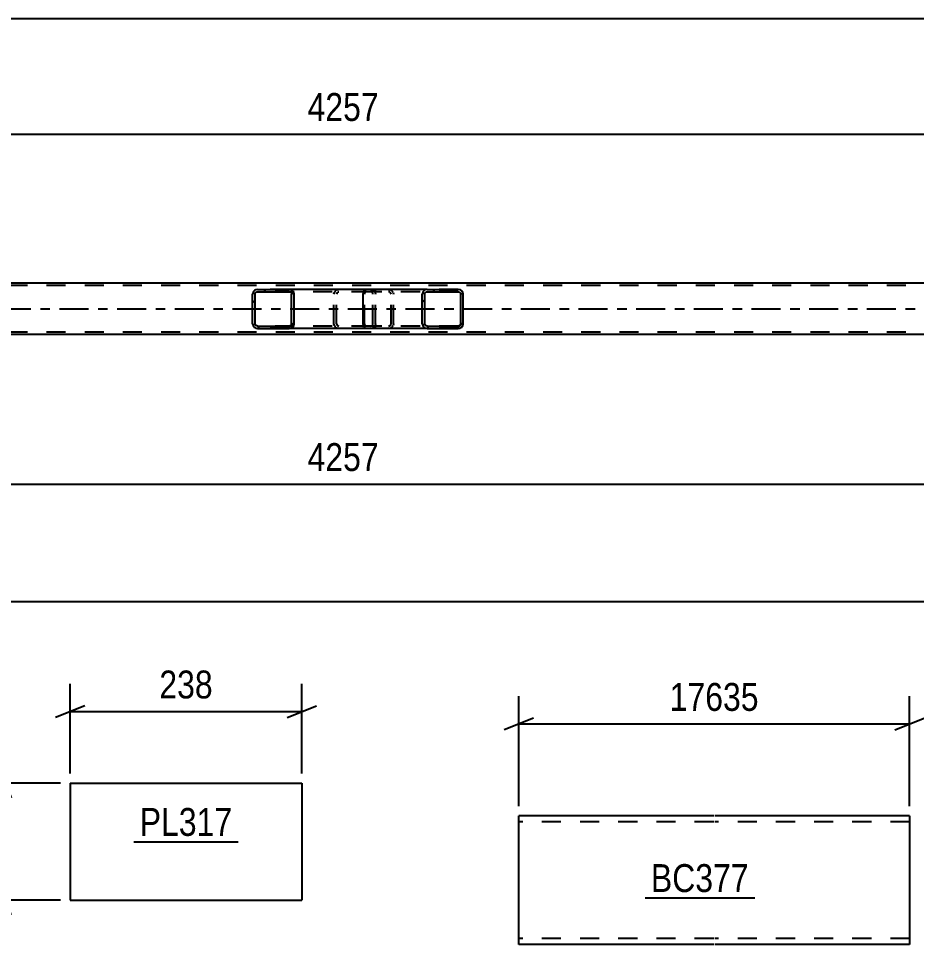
# Model space of a CAD drawing. Header units: millimetres. Extents: x 0 to 841, y 0 to 594.
# Drawn here: x 557.6 to 649.8, y 154.6 to 249.6 of the extents above; entities that cross this region are included whole.
import ezdxf

# ---------------------------------------------------------------- set-up
doc = ezdxf.new("R2010")
doc.units = ezdxf.units.MM
doc.linetypes.add('DXK_LINE_DOT2', pattern=[3.9198, 1.9599, -1.9599])
doc.linetypes.add('DXK_LINE_DOT3', pattern=[5.9187, 2.979, -0.9799, 0.9799, -0.9799])
doc.styles.add('Arial Narrow', font='ARIALN.TTF', dxfattribs={"height": 0.2})

# ---------------------------------------------------------------- blocks, each defined once
blk = doc.blocks.new('Part-122568727-7106 - 6955')
at = {"color": 7, "linetype": 'DXK_LINE_DOT2'}
for p, q in [((774.106, 222.224), (111.99, 222.224)), ((774.106, 217.424), (111.99, 217.424))]:
    blk.add_line(p, q, dxfattribs=at)
at = {"color": 2, "linetype": 'Continuous'}
for p, q in [((675.256, 222.464), (510.988, 222.464)), ((675.256, 217.184), (510.988, 217.184))]:
    blk.add_line(p, q, dxfattribs=at)
at = {"color": 7, "linetype": 'DXK_LINE_DOT3'}
blk.add_line((111.99, 219.824), (774.106, 219.824), dxfattribs=at)
blk = doc.blocks.new('Part-122568727-7153 - 6955')
at = {"linetype": 'Continuous'}
h = blk.add_hatch(dxfattribs=at)
h.set_pattern_fill('', scale=0.7, style=0, pattern_type=0)
h.set_pattern_definition([(45, (603.1941, 221.5273), (-1.57154, 1.57154), [])])
h.paths.add_polyline_path([(603.232, 221.344), (603.194, 221.527), (603.085, 221.683), (602.922, 221.787), (602.73, 221.824), (599.545, 221.824), (599.353, 221.787), (599.19, 221.683), (599.081, 221.527), (599.043, 221.344), (599.043, 218.304), (599.081, 218.12), (599.19, 217.964), (599.353, 217.86), (599.545, 217.824), (602.73, 217.824), (602.922, 217.86), (603.085, 217.964), (603.194, 218.12), (603.232, 218.304)])
h.paths.add_polyline_path([(602.962, 218.212), (602.907, 218.134), (602.826, 218.082), (602.73, 218.064), (599.545, 218.064), (599.449, 218.082), (599.368, 218.134), (599.313, 218.212), (599.294, 218.304), (599.294, 221.344), (599.313, 221.436), (599.368, 221.513), (599.449, 221.565), (599.545, 221.584), (602.73, 221.584), (602.826, 221.565), (602.907, 221.513), (602.962, 221.436), (602.981, 221.344), (602.981, 218.304)])
at = {"color": 2, "linetype": 'Continuous'}
for p, q in [((592.995, 221.527), (593.054, 221.683)), ((593.054, 221.683), (593.142, 221.787)), ((593.142, 221.787), (593.245, 221.824)), ((599.545, 221.824), (593.245, 221.824)), ((599.545, 221.824), (599.353, 221.787)), ((599.368, 221.513), (599.449, 221.565)), ((599.449, 221.565), (599.545, 221.584)), ((599.545, 221.824), (602.73, 221.824)), ((599.545, 221.584), (602.73, 221.584)), ((602.922, 221.787), (602.73, 221.824)), ((602.73, 221.584), (602.826, 221.565)), ((602.826, 221.565), (602.907, 221.513)), ((592.974, 221.344), (592.995, 221.527)), ((592.974, 218.304), (592.974, 221.344)), ((599.081, 221.527), (599.043, 221.344)), ((599.043, 218.304), (599.043, 221.344)), ((599.294, 221.344), (599.313, 221.436)), ((599.294, 218.304), (599.294, 221.344)), ((599.313, 221.436), (599.368, 221.513)), ((602.907, 221.513), (602.962, 221.436)), ((602.962, 221.436), (602.981, 221.344)), ((602.981, 218.304), (602.981, 221.344)), ((603.232, 221.344), (603.194, 221.527)), ((603.232, 218.304), (603.232, 221.344)), ((592.995, 218.12), (592.974, 218.304)), ((593.054, 217.964), (592.995, 218.12)), ((593.142, 217.86), (593.054, 217.964)), ((593.245, 217.824), (593.142, 217.86)), ((599.545, 217.824), (593.245, 217.824)), ((599.043, 218.304), (599.081, 218.12)), ((599.313, 218.212), (599.294, 218.304)), ((599.368, 218.134), (599.313, 218.212)), ((599.353, 217.86), (599.545, 217.824)), ((599.449, 218.082), (599.368, 218.134)), ((599.545, 218.064), (599.449, 218.082)), ((599.545, 218.064), (602.73, 218.064)), ((599.545, 217.824), (602.73, 217.824)), ((602.826, 218.082), (602.73, 218.064)), ((602.73, 217.824), (602.922, 217.86)), ((602.907, 218.134), (602.826, 218.082)), ((602.962, 218.212), (602.907, 218.134)), ((602.981, 218.304), (602.962, 218.212)), ((603.194, 218.12), (603.232, 218.304))]:
    blk.add_line(p, q, dxfattribs=at)
at = {"color": 7, "linetype": 'DXK_LINE_DOT2'}
for p, q in [((593.193, 221.565), (593.149, 221.513)), ((593.245, 221.584), (593.193, 221.565)), ((602.73, 221.584), (593.245, 221.584)), ((594.238, 221.584), (594.238, 221.824)), ((595.579, 221.824), (595.772, 221.787)), ((595.676, 221.565), (595.579, 221.584)), ((595.757, 221.513), (595.676, 221.565)), ((602.73, 221.824), (599.545, 221.824)), ((593.12, 221.436), (593.11, 221.344)), ((593.11, 218.304), (593.11, 221.344)), ((593.149, 221.513), (593.12, 221.436)), ((595.812, 221.436), (595.757, 221.513)), ((595.831, 221.344), (595.812, 221.436)), ((595.831, 218.304), (595.831, 221.344)), ((596.044, 221.527), (596.082, 221.344)), ((596.082, 218.304), (596.082, 221.344)), ((593.11, 218.304), (593.12, 218.212)), ((593.12, 218.212), (593.149, 218.134)), ((593.149, 218.134), (593.193, 218.082)), ((593.193, 218.082), (593.245, 218.064)), ((602.73, 218.064), (593.245, 218.064)), ((594.238, 217.824), (594.238, 218.064)), ((595.579, 218.064), (595.676, 218.082)), ((595.772, 217.86), (595.579, 217.824)), ((595.676, 218.082), (595.757, 218.134)), ((595.757, 218.134), (595.812, 218.212)), ((595.812, 218.212), (595.831, 218.304)), ((596.082, 218.304), (596.044, 218.12)), ((602.73, 217.824), (599.545, 217.824))]:
    blk.add_line(p, q, dxfattribs=at)
for centre, start, end in [((595.594, 221.328), 23.84944, 68.80593), ((595.594, 218.319), 291.19407, 336.15056)]:
    blk.add_arc(centre, 0.492, start, end, dxfattribs=at)
at = {"color": 2, "linetype": 'Continuous'}
for centre, start, end in [((599.531, 221.328), 111.19407, 156.15056), ((602.744, 221.328), 23.84944, 68.80593), ((599.531, 218.319), 203.84944, 248.80593), ((602.744, 218.319), 291.19407, 336.15056)]:
    blk.add_arc(centre, 0.492, start, end, dxfattribs=at)
blk = doc.blocks.new('Part-122568727-7154 - 6955')
at = {"linetype": 'Continuous'}
h = blk.add_hatch(dxfattribs=at)
h.set_pattern_fill('', scale=0.7, style=0, pattern_type=0)
h.set_pattern_definition([(45, (585.8497, 221.5273), (-1.57154, 1.57154), [])])
h.paths.add_polyline_path([(585.889, 221.344), (585.85, 221.527), (585.739, 221.683), (585.573, 221.787), (585.378, 221.824), (582.143, 221.824), (581.947, 221.787), (581.781, 221.683), (581.671, 221.527), (581.632, 221.344), (581.632, 218.304), (581.671, 218.12), (581.781, 217.964), (581.947, 217.86), (582.143, 217.824), (585.378, 217.824), (585.573, 217.86), (585.739, 217.964), (585.85, 218.12), (585.889, 218.304)])
h.paths.add_polyline_path([(585.614, 218.212), (585.558, 218.134), (585.475, 218.082), (585.378, 218.064), (582.143, 218.064), (582.045, 218.082), (581.962, 218.134), (581.907, 218.212), (581.887, 218.304), (581.887, 221.344), (581.907, 221.436), (581.962, 221.513), (582.045, 221.565), (582.143, 221.584), (585.378, 221.584), (585.475, 221.565), (585.558, 221.513), (585.614, 221.436), (585.633, 221.344), (585.633, 218.304)])
at = {"color": 2, "linetype": 'Continuous'}
for p, q in [((582.143, 221.824), (581.947, 221.787)), ((581.962, 221.513), (582.045, 221.565)), ((582.045, 221.565), (582.143, 221.584)), ((582.143, 221.824), (585.378, 221.824)), ((582.143, 221.584), (585.378, 221.584)), ((593.245, 221.824), (585.378, 221.824)), ((585.573, 221.787), (585.378, 221.824)), ((585.378, 221.584), (585.475, 221.565)), ((585.475, 221.565), (585.558, 221.513)), ((581.671, 221.527), (581.632, 221.344)), ((581.632, 218.304), (581.632, 221.344)), ((581.887, 221.344), (581.907, 221.436)), ((581.887, 218.304), (581.887, 221.344)), ((581.907, 221.436), (581.962, 221.513)), ((585.558, 221.513), (585.614, 221.436)), ((585.614, 221.436), (585.633, 221.344)), ((585.633, 218.304), (585.633, 221.344)), ((585.889, 221.344), (585.85, 221.527)), ((585.889, 218.304), (585.889, 221.344)), ((581.632, 218.304), (581.671, 218.12)), ((581.907, 218.212), (581.887, 218.304)), ((581.962, 218.134), (581.907, 218.212)), ((581.947, 217.86), (582.143, 217.824)), ((582.045, 218.082), (581.962, 218.134)), ((582.143, 218.064), (582.045, 218.082)), ((582.143, 218.064), (585.378, 218.064)), ((582.143, 217.824), (585.378, 217.824)), ((585.475, 218.082), (585.378, 218.064)), ((585.378, 217.824), (585.573, 217.86)), ((593.245, 217.824), (585.378, 217.824)), ((585.558, 218.134), (585.475, 218.082)), ((585.614, 218.212), (585.558, 218.134)), ((585.633, 218.304), (585.614, 218.212)), ((585.85, 218.12), (585.889, 218.304))]:
    blk.add_line(p, q, dxfattribs=at)
at = {"color": 7, "linetype": 'DXK_LINE_DOT2'}
for p, q in [((585.378, 221.824), (582.143, 221.824)), ((593.727, 221.584), (582.143, 221.584)), ((590.296, 221.787), (590.492, 221.824)), ((590.334, 221.527), (590.394, 221.565)), ((590.394, 221.565), (590.492, 221.584)), ((593.727, 221.824), (593.245, 221.824)), ((593.727, 221.824), (593.922, 221.787)), ((593.825, 221.565), (593.727, 221.584)), ((593.908, 221.513), (593.825, 221.565)), ((589.981, 221.344), (590.02, 221.527)), ((589.981, 218.304), (589.981, 221.344)), ((590.256, 221.436), (590.237, 221.344)), ((590.237, 218.304), (590.237, 221.344)), ((590.311, 221.513), (590.256, 221.436)), ((590.311, 221.513), (590.334, 221.527)), ((593.963, 221.436), (593.908, 221.513)), ((593.982, 221.344), (593.963, 221.436)), ((593.982, 218.304), (593.982, 221.344)), ((594.199, 221.527), (594.238, 221.344)), ((594.238, 218.304), (594.238, 221.344)), ((593.727, 218.064), (582.143, 218.064)), ((585.378, 217.824), (582.143, 217.824)), ((590.02, 218.12), (589.981, 218.304)), ((590.237, 218.304), (590.256, 218.212)), ((590.256, 218.212), (590.311, 218.134)), ((590.492, 217.824), (590.296, 217.86)), ((590.311, 218.134), (590.334, 218.12)), ((590.334, 218.12), (590.394, 218.082)), ((590.394, 218.082), (590.492, 218.064)), ((593.727, 217.824), (593.245, 217.824)), ((593.727, 218.064), (593.825, 218.082)), ((593.922, 217.86), (593.727, 217.824)), ((593.825, 218.082), (593.908, 218.134)), ((593.908, 218.134), (593.963, 218.212)), ((593.963, 218.212), (593.982, 218.304)), ((594.238, 218.304), (594.199, 218.12))]:
    blk.add_line(p, q, dxfattribs=at)
at = {"color": 2, "linetype": 'Continuous'}
for centre, start, end in [((582.123, 221.323), 110.75832, 155.68004), ((585.397, 221.323), 24.31996, 69.24168), ((582.123, 218.324), 204.31996, 249.24168), ((585.397, 218.324), 290.75832, 335.68004)]:
    blk.add_arc(centre, 0.496, start, end, dxfattribs=at)
at = {"color": 7, "linetype": 'DXK_LINE_DOT2'}
for centre, start, end in [((590.472, 221.323), 110.75832, 155.68004), ((593.747, 221.323), 24.31996, 69.24168), ((590.472, 218.324), 204.31996, 249.24168), ((593.747, 218.324), 290.75832, 335.68004)]:
    blk.add_arc(centre, 0.496, start, end, dxfattribs=at)
blk = doc.blocks.new('Part-122568727-7980 - 7976')
at = {"color": 2, "linetype": 'Continuous'}
for p, q in [((628.951, 167.762), (608.951, 167.762)), ((608.951, 155.762), (608.951, 167.762)), ((649.051, 167.762), (629.051, 167.762)), ((649.051, 167.762), (649.051, 154.562)), ((608.951, 154.913), (608.951, 155.762)), ((608.951, 154.653), (608.951, 154.913)), ((608.951, 154.562), (608.951, 154.653)), ((628.951, 154.562), (608.951, 154.562)), ((649.051, 154.562), (629.051, 154.562))]:
    blk.add_line(p, q, dxfattribs=at)
at = {"color": 7, "linetype": 'DXK_LINE_DOT2'}
for p, q in [((628.951, 167.162), (608.951, 167.162)), ((649.051, 167.162), (629.051, 167.162)), ((608.951, 155.208), (608.951, 155.762)), ((608.951, 155.162), (608.951, 155.208)), ((608.951, 155.162), (608.951, 155.208)), ((608.951, 154.913), (608.951, 155.208)), ((628.951, 155.162), (608.951, 155.162)), ((649.051, 155.162), (629.051, 155.162)), ((649.051, 155.162), (649.051, 155.208)), ((608.951, 154.562), (608.951, 154.562))]:
    blk.add_line(p, q, dxfattribs=at)
blk = doc.blocks.new('Part-122568727-18379 - 18378')
at = {"color": 2, "linetype": 'Continuous'}
for p, q in [((562.908, 171.115), (562.908, 159.115)), ((562.908, 171.115), (586.687, 171.115)), ((586.687, 171.115), (586.687, 159.115)), ((562.908, 159.115), (586.687, 159.115))]:
    blk.add_line(p, q, dxfattribs=at)
blk = doc.blocks.new('StraightDimension-122568727-7291 - 6955')
at = {"color": 7, "linetype": 'Continuous'}
blk.add_line((101.13, 189.769), (784.966, 189.769), dxfattribs=at)
blk = doc.blocks.new('StraightDimension-122568727-7307 - 6955')
at = {"color": 7, "linetype": 'Continuous'}
blk.add_line((505.788, 201.833), (676.056, 201.833), dxfattribs=at)
at = {"color": 0}
blk.add_wipeout([(595.178, 202.583), (595.178, 206.783), (586.666, 206.783), (586.666, 202.583)], dxfattribs=at)
at = {"color": 3, "style": 'Arial Narrow'}
blk.add_text('4257', height=2.8633, dxfattribs=at).set_placement((587.266, 203.183))
blk = doc.blocks.new('StraightDimension-122568727-7361 - 6955')
at = {"color": 7, "linetype": 'Continuous'}
blk.add_line((505.788, 237.782), (676.056, 237.782), dxfattribs=at)
at = {"color": 0}
blk.add_wipeout([(595.178, 238.532), (595.178, 242.732), (586.666, 242.732), (586.666, 238.532)], dxfattribs=at)
at = {"color": 3, "style": 'Arial Narrow'}
blk.add_text('4257', height=2.8633, dxfattribs=at).set_placement((587.266, 239.132))
blk = doc.blocks.new('StraightDimension-122568727-7381 - 6955')
at = {"color": 7, "linetype": 'Continuous'}
blk.add_line((101.77, 249.648), (784.326, 249.648), dxfattribs=at)
blk = doc.blocks.new('StraightDimension-122568727-7985 - 7976')
at = {"color": 7, "linetype": 'Continuous'}
for p, q in [((608.951, 168.762), (608.951, 180.053)), ((649.051, 168.762), (649.051, 180.053)), ((610.451, 177.803), (607.451, 176.603)), ((608.951, 177.203), (649.051, 177.203)), ((647.551, 176.603), (650.551, 177.803))]:
    blk.add_line(p, q, dxfattribs=at)
at = {"color": 0}
blk.add_wipeout([(634.171, 177.953), (634.171, 182.153), (623.83, 182.153), (623.83, 177.953)], dxfattribs=at)
at = {"color": 3, "style": 'Arial Narrow'}
blk.add_text('17635', height=2.8633, dxfattribs=at).set_placement((624.43, 178.553))
blk = doc.blocks.new('StraightDimension-122568727-18572 - 18378')
at = {"color": 7, "linetype": 'Continuous'}
for p, q in [((562.908, 172.115), (562.908, 181.328)), ((586.687, 172.115), (586.687, 181.328)), ((564.408, 179.078), (561.408, 177.878)), ((585.187, 177.878), (588.187, 179.078)), ((562.908, 178.478), (586.687, 178.478))]:
    blk.add_line(p, q, dxfattribs=at)
at = {"color": 0}
blk.add_wipeout([(578.14, 179.228), (578.14, 183.428), (571.455, 183.428), (571.455, 179.228)], dxfattribs=at)
at = {"color": 3, "style": 'Arial Narrow'}
blk.add_text('238', height=2.8633, dxfattribs=at).set_placement((572.055, 179.828))
blk = doc.blocks.new('StraightDimension-122568727-18568 - 18378')
at = {"color": 7, "linetype": 'Continuous'}
for p, q in [((555.664, 172.615), (556.864, 169.615)), ((561.908, 171.115), (553.414, 171.115)), ((556.264, 159.115), (556.264, 171.115)), ((556.864, 157.615), (555.664, 160.615)), ((561.908, 159.115), (553.414, 159.115))]:
    blk.add_line(p, q, dxfattribs=at)
at = {"color": 0}
blk.add_wipeout([(555.514, 168.458), (551.314, 168.458), (551.314, 161.773), (555.514, 161.773)], dxfattribs=at)
at = {"color": 3, "style": 'Arial Narrow'}
blk.add_text('120', height=2.8633, rotation=90.00021, dxfattribs=at).set_placement((554.914, 162.373))
blk = doc.blocks.new('Mark-122568727-7978 - 7976')
at = {"color": 30, "linetype": 'Continuous'}
blk.add_line((621.903, 159.348), (633.152, 159.348), dxfattribs=at)
at = {"color": 0}
blk.add_wipeout([(632.552, 159.948), (632.552, 162.948), (622.503, 162.948), (622.503, 159.948)], dxfattribs=at)
blk.add_wipeout([(632.552, 159.948), (632.552, 162.948), (622.503, 162.948), (622.503, 159.948)], dxfattribs=at)
at = {"color": 3, "style": 'Arial Narrow'}
blk.add_text('BC377', height=2.8633, dxfattribs=at).set_placement((622.503, 159.948))
blk = doc.blocks.new('Mark-122568727-18641 - 18378')
at = {"color": 30, "linetype": 'Continuous'}
blk.add_line((569.445, 165.115), (580.149, 165.115), dxfattribs=at)
at = {"color": 0}
blk.add_wipeout([(579.549, 165.715), (579.549, 168.715), (570.045, 168.715), (570.045, 165.715)], dxfattribs=at)
blk.add_wipeout([(579.549, 165.715), (579.549, 168.715), (570.045, 168.715), (570.045, 165.715)], dxfattribs=at)
at = {"color": 3, "style": 'Arial Narrow'}
blk.add_text('PL317', height=2.8633, dxfattribs=at).set_placement((570.045, 165.715))

msp = doc.modelspace()

# ---------------------------------------------------------------- block references
for name in ['StraightDimension-122568727-7361 - 6955', 'Part-122568727-7106 - 6955', 'Part-122568727-7154 - 6955', 'Part-122568727-7153 - 6955', 'StraightDimension-122568727-7291 - 6955', 'StraightDimension-122568727-18572 - 18378', 'StraightDimension-122568727-7985 - 7976', 'Part-122568727-18379 - 18378', 'Part-122568727-7980 - 7976']:
    msp.add_blockref(name, (0, 0))

# ---------------------------------------------------------------- next in the draw order: block references
for name in ['StraightDimension-122568727-7381 - 6955', 'StraightDimension-122568727-7307 - 6955', 'StraightDimension-122568727-18568 - 18378', 'Mark-122568727-18641 - 18378', 'Mark-122568727-7978 - 7976']:
    msp.add_blockref(name, (0, 0))

doc.saveas('drawing.dxf')
